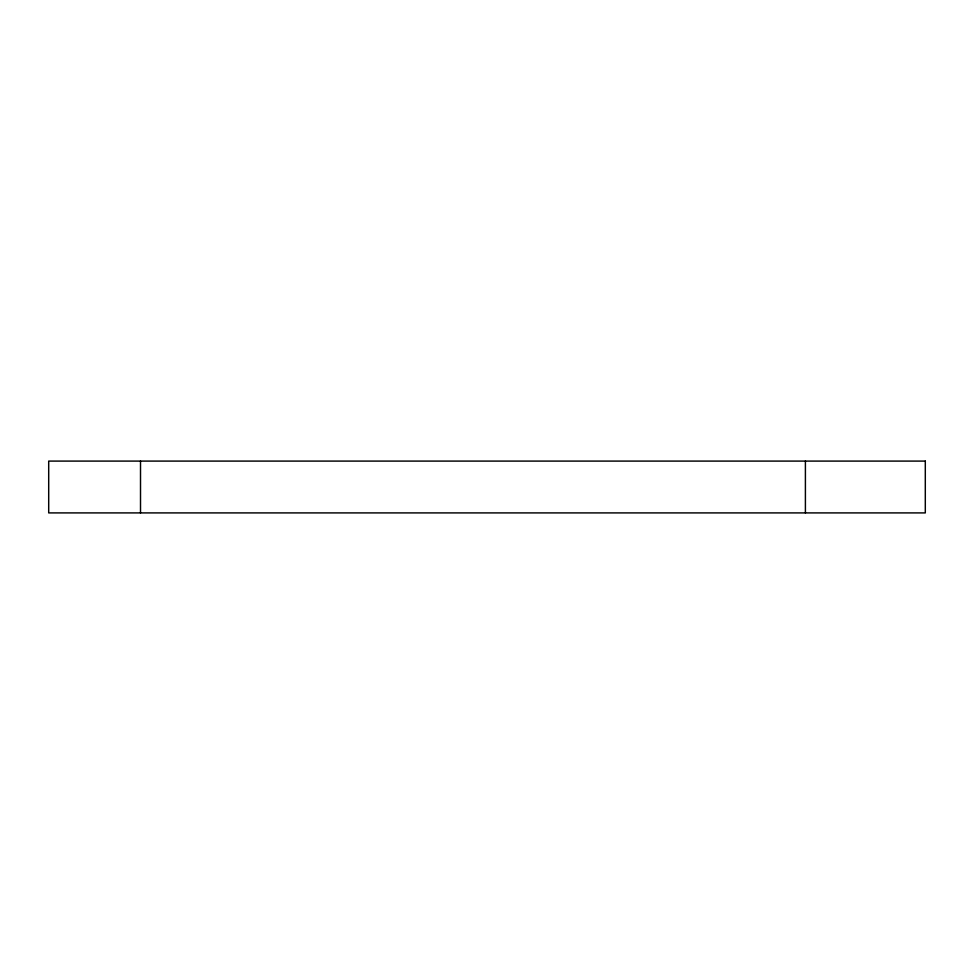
<?xml version="1.0" encoding="UTF-8"?>
<svg xmlns="http://www.w3.org/2000/svg" width="974" height="974" viewBox="0 0 974 974"><rect width="100%" height="100%" fill="white"/><g stroke="black" fill="none" stroke-linecap="round" stroke-linejoin="round"><path stroke-width="1.46" d="M805.401 461.092L805.401 512.908M140.512 461.092L140.512 512.908M925.3 461.092L48.7 461.092L48.7 512.908L925.3 512.908L925.3 461.092"/></g></svg>
